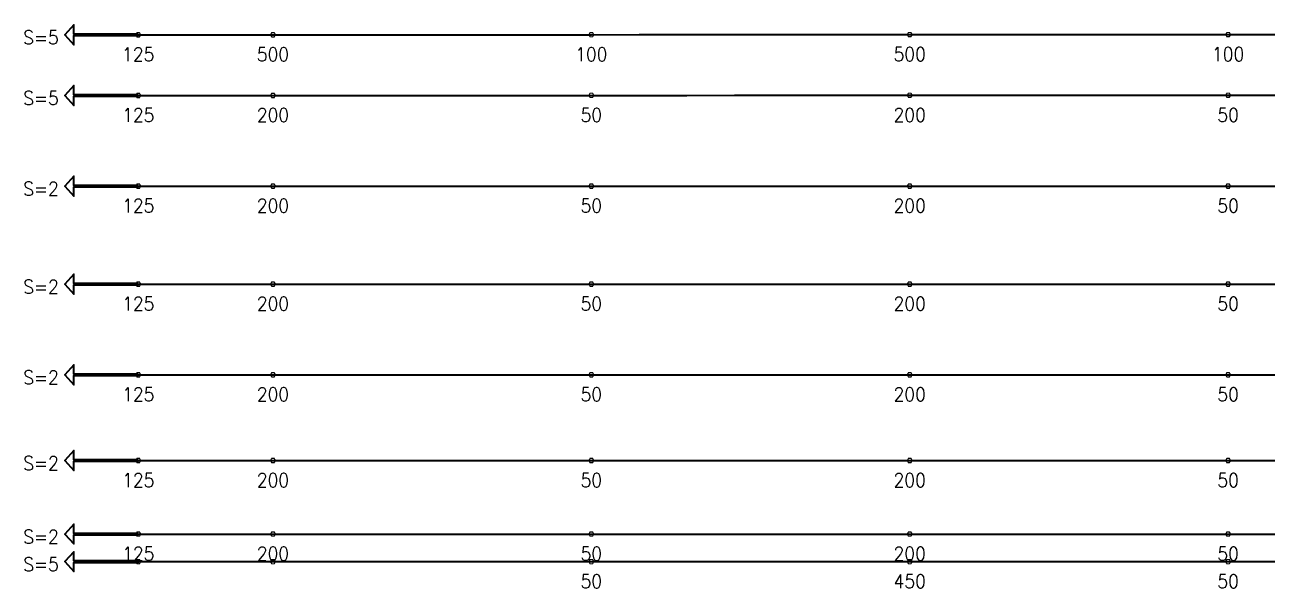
# Model space of a CAD drawing. Header units: millimetres. Extents: x 125183 to 591045, y -24154 to 44743.
# Drawn here: x 388598 to 408888, y 29217 to 38412 of the extents above; entities that cross this region are included whole.
import ezdxf

# ---------------------------------------------------------------- set-up
doc = ezdxf.new("R2010")
doc.units = ezdxf.units.MM
doc.layers.add('Current_plane_Column', color=7, linetype='Continuous', true_color=0x4b00ff)
doc.layers.add('NDC_S-TENDON', color=6, linetype='Continuous', lineweight=35)
doc.layers.add('NDC_S_ANNO', color=7, linetype='Continuous', lineweight=20)
doc.styles.get("Standard").update_dxf_attribs({"font": 'arial.ttf'})

# ---------------------------------------------------------------- blocks, each defined once
blk = doc.blocks.new('TDX')
at = {"layer": 'NDC_S-TENDON', "linetype": 'Continuous'}
for points, elevation in [([(7849, 28762), (6799, 28762), (6799, 28912), (6649, 28750), (6799, 28588), (6799, 28738), (7849, 28738)], -11), ([(7850, 27771), (6800, 27771), (6800, 27921), (6650, 27759), (6800, 27597), (6800, 27747), (7850, 27747)], 20)]:
    blk.add_lwpolyline(points, close=True, dxfattribs=dict(at, elevation=elevation))
for points, elevation in [([(7889, 28750, 20, 20, 0), (7869, 28784, 20, 20, 0), (7829, 28784, 20, 20, 0), (7809, 28750, 20, 20, 0), (7829, 28715, 20, 20, 0), (7869, 28715, 20, 20, 0)], -11), ([(7889, 28750, 20, 20, 0), (7869, 28784, 20, 20, 0), (7829, 28784, 20, 20, 0), (7809, 28750, 20, 20, 0), (7829, 28715, 20, 20, 0), (7869, 28715, 20, 20, 0)], -11), ([(10090, 28750, 20, 20, 0), (10070, 28785, 20, 20, 0), (10030, 28785, 20, 20, 0), (10010, 28750, 20, 20, 0), (10030, 28715, 20, 20, 0), (10070, 28715, 20, 20, 0)], 2900), ([(10090, 28750, 20, 20, 0), (10070, 28785, 20, 20, 0), (10030, 28785, 20, 20, 0), (10010, 28750, 20, 20, 0), (10030, 28715, 20, 20, 0), (10070, 28715, 20, 20, 0)], 2900), ([(10090, 28750, 20, 20, 0), (10070, 28785, 20, 20, 0), (10030, 28785, 20, 20, 0), (10010, 28750, 20, 20, 0), (10030, 28715, 20, 20, 0), (10070, 28715, 20, 20, 0)], 2900), ([(10090, 28750, 20, 20, 0), (10070, 28785, 20, 20, 0), (10030, 28785, 20, 20, 0), (10010, 28750, 20, 20, 0), (10030, 28715, 20, 20, 0), (10070, 28715, 20, 20, 0)], 2900), ([(15290, 28751, 20, 20, 0), (15270, 28786, 20, 20, 0), (15230, 28786, 20, 20, 0), (15210, 28751, 20, 20, 0), (15230, 28717, 20, 20, 0), (15270, 28717, 20, 20, 0)], 2500), ([(15290, 28751, 20, 20, 0), (15270, 28786, 20, 20, 0), (15230, 28786, 20, 20, 0), (15210, 28751, 20, 20, 0), (15230, 28717, 20, 20, 0), (15270, 28717, 20, 20, 0)], 2500), ([(20490, 28753, 20, 20, 0), (20470, 28787, 20, 20, 0), (20430, 28787, 20, 20, 0), (20410, 28753, 20, 20, 0), (20430, 28718, 20, 20, 0), (20470, 28718, 20, 20, 0)], 2900), ([(20490, 28753, 20, 20, 0), (20470, 28787, 20, 20, 0), (20430, 28787, 20, 20, 0), (20410, 28753, 20, 20, 0), (20430, 28718, 20, 20, 0), (20470, 28718, 20, 20, 0)], 2900), ([(20490, 28753, 20, 20, 0), (20470, 28787, 20, 20, 0), (20430, 28787, 20, 20, 0), (20410, 28753, 20, 20, 0), (20430, 28718, 20, 20, 0), (20470, 28718, 20, 20, 0)], 2900), ([(20490, 28753, 20, 20, 0), (20470, 28787, 20, 20, 0), (20430, 28787, 20, 20, 0), (20410, 28753, 20, 20, 0), (20430, 28718, 20, 20, 0), (20470, 28718, 20, 20, 0)], 2900), ([(25690, 28753, 20, 20, 0), (25670, 28787, 20, 20, 0), (25630, 28787, 20, 20, 0), (25610, 28753, 20, 20, 0), (25630, 28718, 20, 20, 0), (25670, 28718, 20, 20, 0)], 2500), ([(25690, 28753, 20, 20, 0), (25670, 28787, 20, 20, 0), (25630, 28787, 20, 20, 0), (25610, 28753, 20, 20, 0), (25630, 28718, 20, 20, 0), (25670, 28718, 20, 20, 0)], 2500), ([(7890, 27759, 20, 20, 0), (7870, 27794, 20, 20, 0), (7830, 27794, 20, 20, 0), (7810, 27759, 20, 20, 0), (7830, 27725, 20, 20, 0), (7870, 27725, 20, 20, 0)], 20), ([(7890, 27759, 20, 20, 0), (7870, 27794, 20, 20, 0), (7830, 27794, 20, 20, 0), (7810, 27759, 20, 20, 0), (7830, 27725, 20, 20, 0), (7870, 27725, 20, 20, 0)], 20), ([(10090, 27760, 20, 20, 0), (10070, 27794, 20, 20, 0), (10030, 27794, 20, 20, 0), (10010, 27760, 20, 20, 0), (10030, 27725, 20, 20, 0), (10070, 27725, 20, 20, 0)], 2950), ([(10090, 27760, 20, 20, 0), (10070, 27794, 20, 20, 0), (10030, 27794, 20, 20, 0), (10010, 27760, 20, 20, 0), (10030, 27725, 20, 20, 0), (10070, 27725, 20, 20, 0)], 2950), ([(10090, 27760, 20, 20, 0), (10070, 27794, 20, 20, 0), (10030, 27794, 20, 20, 0), (10010, 27760, 20, 20, 0), (10030, 27725, 20, 20, 0), (10070, 27725, 20, 20, 0)], 2950), ([(10090, 27760, 20, 20, 0), (10070, 27794, 20, 20, 0), (10030, 27794, 20, 20, 0), (10010, 27760, 20, 20, 0), (10030, 27725, 20, 20, 0), (10070, 27725, 20, 20, 0)], 2950), ([(15290, 27761, 20, 20, 0), (15270, 27796, 20, 20, 0), (15230, 27796, 20, 20, 0), (15210, 27761, 20, 20, 0), (15230, 27726, 20, 20, 0), (15270, 27726, 20, 20, 0)], 2800), ([(15290, 27761, 20, 20, 0), (15270, 27796, 20, 20, 0), (15230, 27796, 20, 20, 0), (15210, 27761, 20, 20, 0), (15230, 27726, 20, 20, 0), (15270, 27726, 20, 20, 0)], 2800), ([(20490, 27762, 20, 20, 0), (20470, 27797, 20, 20, 0), (20430, 27797, 20, 20, 0), (20410, 27762, 20, 20, 0), (20430, 27728, 20, 20, 0), (20470, 27728, 20, 20, 0)], 2950), ([(20490, 27762, 20, 20, 0), (20470, 27797, 20, 20, 0), (20430, 27797, 20, 20, 0), (20410, 27762, 20, 20, 0), (20430, 27728, 20, 20, 0), (20470, 27728, 20, 20, 0)], 2950), ([(20490, 27762, 20, 20, 0), (20470, 27797, 20, 20, 0), (20430, 27797, 20, 20, 0), (20410, 27762, 20, 20, 0), (20430, 27728, 20, 20, 0), (20470, 27728, 20, 20, 0)], 2950), ([(20490, 27762, 20, 20, 0), (20470, 27797, 20, 20, 0), (20430, 27797, 20, 20, 0), (20410, 27762, 20, 20, 0), (20430, 27728, 20, 20, 0), (20470, 27728, 20, 20, 0)], 2950), ([(25690, 27762, 20, 20, 0), (25670, 27797, 20, 20, 0), (25630, 27797, 20, 20, 0), (25610, 27762, 20, 20, 0), (25630, 27728, 20, 20, 0), (25670, 27728, 20, 20, 0)], 2800), ([(25690, 27762, 20, 20, 0), (25670, 27797, 20, 20, 0), (25630, 27797, 20, 20, 0), (25610, 27762, 20, 20, 0), (25630, 27728, 20, 20, 0), (25670, 27728, 20, 20, 0)], 2800), ([(10090, 26280, 20, 20, 0), (10070, 26315, 20, 20, 0), (10030, 26315, 20, 20, 0), (10010, 26280, 20, 20, 0), (10030, 26245, 20, 20, 0), (10070, 26245, 20, 20, 0)], 2950), ([(10090, 26280, 20, 20, 0), (10070, 26315, 20, 20, 0), (10030, 26315, 20, 20, 0), (10010, 26280, 20, 20, 0), (10030, 26245, 20, 20, 0), (10070, 26245, 20, 20, 0)], 2950), ([(10090, 26280, 20, 20, 0), (10070, 26315, 20, 20, 0), (10030, 26315, 20, 20, 0), (10010, 26280, 20, 20, 0), (10030, 26245, 20, 20, 0), (10070, 26245, 20, 20, 0)], 2950), ([(10090, 26280, 20, 20, 0), (10070, 26315, 20, 20, 0), (10030, 26315, 20, 20, 0), (10010, 26280, 20, 20, 0), (10030, 26245, 20, 20, 0), (10070, 26245, 20, 20, 0)], 2950), ([(15290, 26280, 20, 20, 0), (15270, 26315, 20, 20, 0), (15230, 26315, 20, 20, 0), (15210, 26280, 20, 20, 0), (15230, 26245, 20, 20, 0), (15270, 26245, 20, 20, 0)], 2800), ([(15290, 26280, 20, 20, 0), (15270, 26315, 20, 20, 0), (15230, 26315, 20, 20, 0), (15210, 26280, 20, 20, 0), (15230, 26245, 20, 20, 0), (15270, 26245, 20, 20, 0)], 2800), ([(20490, 26280, 20, 20, 0), (20470, 26315, 20, 20, 0), (20430, 26315, 20, 20, 0), (20410, 26280, 20, 20, 0), (20430, 26245, 20, 20, 0), (20470, 26245, 20, 20, 0)], 2950), ([(20490, 26280, 20, 20, 0), (20470, 26315, 20, 20, 0), (20430, 26315, 20, 20, 0), (20410, 26280, 20, 20, 0), (20430, 26245, 20, 20, 0), (20470, 26245, 20, 20, 0)], 2950), ([(20490, 26280, 20, 20, 0), (20470, 26315, 20, 20, 0), (20430, 26315, 20, 20, 0), (20410, 26280, 20, 20, 0), (20430, 26245, 20, 20, 0), (20470, 26245, 20, 20, 0)], 2950), ([(20490, 26280, 20, 20, 0), (20470, 26315, 20, 20, 0), (20430, 26315, 20, 20, 0), (20410, 26280, 20, 20, 0), (20430, 26245, 20, 20, 0), (20470, 26245, 20, 20, 0)], 2950), ([(25690, 26280, 20, 20, 0), (25670, 26315, 20, 20, 0), (25630, 26315, 20, 20, 0), (25610, 26280, 20, 20, 0), (25630, 26245, 20, 20, 0), (25670, 26245, 20, 20, 0)], 2800), ([(25690, 26280, 20, 20, 0), (25670, 26315, 20, 20, 0), (25630, 26315, 20, 20, 0), (25610, 26280, 20, 20, 0), (25630, 26245, 20, 20, 0), (25670, 26245, 20, 20, 0)], 2800), ([(10090, 24680, 20, 20, 0), (10070, 24715, 20, 20, 0), (10030, 24715, 20, 20, 0), (10010, 24680, 20, 20, 0), (10030, 24645, 20, 20, 0), (10070, 24645, 20, 20, 0)], 2950), ([(10090, 24680, 20, 20, 0), (10070, 24715, 20, 20, 0), (10030, 24715, 20, 20, 0), (10010, 24680, 20, 20, 0), (10030, 24645, 20, 20, 0), (10070, 24645, 20, 20, 0)], 2950), ([(10090, 24680, 20, 20, 0), (10070, 24715, 20, 20, 0), (10030, 24715, 20, 20, 0), (10010, 24680, 20, 20, 0), (10030, 24645, 20, 20, 0), (10070, 24645, 20, 20, 0)], 2950), ([(10090, 24680, 20, 20, 0), (10070, 24715, 20, 20, 0), (10030, 24715, 20, 20, 0), (10010, 24680, 20, 20, 0), (10030, 24645, 20, 20, 0), (10070, 24645, 20, 20, 0)], 2950), ([(15290, 24680, 20, 20, 0), (15270, 24715, 20, 20, 0), (15230, 24715, 20, 20, 0), (15210, 24680, 20, 20, 0), (15230, 24645, 20, 20, 0), (15270, 24645, 20, 20, 0)], 2800), ([(15290, 24680, 20, 20, 0), (15270, 24715, 20, 20, 0), (15230, 24715, 20, 20, 0), (15210, 24680, 20, 20, 0), (15230, 24645, 20, 20, 0), (15270, 24645, 20, 20, 0)], 2800), ([(20490, 24680, 20, 20, 0), (20470, 24715, 20, 20, 0), (20430, 24715, 20, 20, 0), (20410, 24680, 20, 20, 0), (20430, 24645, 20, 20, 0), (20470, 24645, 20, 20, 0)], 2950), ([(20490, 24680, 20, 20, 0), (20470, 24715, 20, 20, 0), (20430, 24715, 20, 20, 0), (20410, 24680, 20, 20, 0), (20430, 24645, 20, 20, 0), (20470, 24645, 20, 20, 0)], 2950), ([(20490, 24680, 20, 20, 0), (20470, 24715, 20, 20, 0), (20430, 24715, 20, 20, 0), (20410, 24680, 20, 20, 0), (20430, 24645, 20, 20, 0), (20470, 24645, 20, 20, 0)], 2950), ([(20490, 24680, 20, 20, 0), (20470, 24715, 20, 20, 0), (20430, 24715, 20, 20, 0), (20410, 24680, 20, 20, 0), (20430, 24645, 20, 20, 0), (20470, 24645, 20, 20, 0)], 2950), ([(25690, 24680, 20, 20, 0), (25670, 24715, 20, 20, 0), (25630, 24715, 20, 20, 0), (25610, 24680, 20, 20, 0), (25630, 24645, 20, 20, 0), (25670, 24645, 20, 20, 0)], 2800), ([(25690, 24680, 20, 20, 0), (25670, 24715, 20, 20, 0), (25630, 24715, 20, 20, 0), (25610, 24680, 20, 20, 0), (25630, 24645, 20, 20, 0), (25670, 24645, 20, 20, 0)], 2800), ([(10090, 23200, 20, 20, 0), (10070, 23235, 20, 20, 0), (10030, 23235, 20, 20, 0), (10010, 23200, 20, 20, 0), (10030, 23165, 20, 20, 0), (10070, 23165, 20, 20, 0)], 2950), ([(10090, 23200, 20, 20, 0), (10070, 23235, 20, 20, 0), (10030, 23235, 20, 20, 0), (10010, 23200, 20, 20, 0), (10030, 23165, 20, 20, 0), (10070, 23165, 20, 20, 0)], 2950), ([(10090, 23200, 20, 20, 0), (10070, 23235, 20, 20, 0), (10030, 23235, 20, 20, 0), (10010, 23200, 20, 20, 0), (10030, 23165, 20, 20, 0), (10070, 23165, 20, 20, 0)], 2950), ([(10090, 23200, 20, 20, 0), (10070, 23235, 20, 20, 0), (10030, 23235, 20, 20, 0), (10010, 23200, 20, 20, 0), (10030, 23165, 20, 20, 0), (10070, 23165, 20, 20, 0)], 2950), ([(15290, 23200, 20, 20, 0), (15270, 23235, 20, 20, 0), (15230, 23235, 20, 20, 0), (15210, 23200, 20, 20, 0), (15230, 23165, 20, 20, 0), (15270, 23165, 20, 20, 0)], 2800), ([(15290, 23200, 20, 20, 0), (15270, 23235, 20, 20, 0), (15230, 23235, 20, 20, 0), (15210, 23200, 20, 20, 0), (15230, 23165, 20, 20, 0), (15270, 23165, 20, 20, 0)], 2800), ([(20490, 23200, 20, 20, 0), (20470, 23235, 20, 20, 0), (20430, 23235, 20, 20, 0), (20410, 23200, 20, 20, 0), (20430, 23165, 20, 20, 0), (20470, 23165, 20, 20, 0)], 2950), ([(20490, 23200, 20, 20, 0), (20470, 23235, 20, 20, 0), (20430, 23235, 20, 20, 0), (20410, 23200, 20, 20, 0), (20430, 23165, 20, 20, 0), (20470, 23165, 20, 20, 0)], 2950), ([(20490, 23200, 20, 20, 0), (20470, 23235, 20, 20, 0), (20430, 23235, 20, 20, 0), (20410, 23200, 20, 20, 0), (20430, 23165, 20, 20, 0), (20470, 23165, 20, 20, 0)], 2950), ([(20490, 23200, 20, 20, 0), (20470, 23235, 20, 20, 0), (20430, 23235, 20, 20, 0), (20410, 23200, 20, 20, 0), (20430, 23165, 20, 20, 0), (20470, 23165, 20, 20, 0)], 2950), ([(25690, 23200, 20, 20, 0), (25670, 23235, 20, 20, 0), (25630, 23235, 20, 20, 0), (25610, 23200, 20, 20, 0), (25630, 23165, 20, 20, 0), (25670, 23165, 20, 20, 0)], 2800), ([(25690, 23200, 20, 20, 0), (25670, 23235, 20, 20, 0), (25630, 23235, 20, 20, 0), (25610, 23200, 20, 20, 0), (25630, 23165, 20, 20, 0), (25670, 23165, 20, 20, 0)], 2800), ([(10090, 21800, 20, 20, 0), (10070, 21835, 20, 20, 0), (10030, 21835, 20, 20, 0), (10010, 21800, 20, 20, 0), (10030, 21765, 20, 20, 0), (10070, 21765, 20, 20, 0)], 2950), ([(10090, 21800, 20, 20, 0), (10070, 21835, 20, 20, 0), (10030, 21835, 20, 20, 0), (10010, 21800, 20, 20, 0), (10030, 21765, 20, 20, 0), (10070, 21765, 20, 20, 0)], 2950), ([(10090, 21800, 20, 20, 0), (10070, 21835, 20, 20, 0), (10030, 21835, 20, 20, 0), (10010, 21800, 20, 20, 0), (10030, 21765, 20, 20, 0), (10070, 21765, 20, 20, 0)], 2950), ([(10090, 21800, 20, 20, 0), (10070, 21835, 20, 20, 0), (10030, 21835, 20, 20, 0), (10010, 21800, 20, 20, 0), (10030, 21765, 20, 20, 0), (10070, 21765, 20, 20, 0)], 2950), ([(15290, 21800, 20, 20, 0), (15270, 21835, 20, 20, 0), (15230, 21835, 20, 20, 0), (15210, 21800, 20, 20, 0), (15230, 21765, 20, 20, 0), (15270, 21765, 20, 20, 0)], 2800), ([(15290, 21800, 20, 20, 0), (15270, 21835, 20, 20, 0), (15230, 21835, 20, 20, 0), (15210, 21800, 20, 20, 0), (15230, 21765, 20, 20, 0), (15270, 21765, 20, 20, 0)], 2800), ([(20490, 21800, 20, 20, 0), (20470, 21835, 20, 20, 0), (20430, 21835, 20, 20, 0), (20410, 21800, 20, 20, 0), (20430, 21765, 20, 20, 0), (20470, 21765, 20, 20, 0)], 2950), ([(20490, 21800, 20, 20, 0), (20470, 21835, 20, 20, 0), (20430, 21835, 20, 20, 0), (20410, 21800, 20, 20, 0), (20430, 21765, 20, 20, 0), (20470, 21765, 20, 20, 0)], 2950), ([(20490, 21800, 20, 20, 0), (20470, 21835, 20, 20, 0), (20430, 21835, 20, 20, 0), (20410, 21800, 20, 20, 0), (20430, 21765, 20, 20, 0), (20470, 21765, 20, 20, 0)], 2950), ([(20490, 21800, 20, 20, 0), (20470, 21835, 20, 20, 0), (20430, 21835, 20, 20, 0), (20410, 21800, 20, 20, 0), (20430, 21765, 20, 20, 0), (20470, 21765, 20, 20, 0)], 2950), ([(25690, 21800, 20, 20, 0), (25670, 21835, 20, 20, 0), (25630, 21835, 20, 20, 0), (25610, 21800, 20, 20, 0), (25630, 21765, 20, 20, 0), (25670, 21765, 20, 20, 0)], 2800), ([(25690, 21800, 20, 20, 0), (25670, 21835, 20, 20, 0), (25630, 21835, 20, 20, 0), (25610, 21800, 20, 20, 0), (25630, 21765, 20, 20, 0), (25670, 21765, 20, 20, 0)], 2800), ([(10090, 20600, 20, 20, 0), (10070, 20635, 20, 20, 0), (10030, 20635, 20, 20, 0), (10010, 20600, 20, 20, 0), (10030, 20565, 20, 20, 0), (10070, 20565, 20, 20, 0)], 2950), ([(10090, 20600, 20, 20, 0), (10070, 20635, 20, 20, 0), (10030, 20635, 20, 20, 0), (10010, 20600, 20, 20, 0), (10030, 20565, 20, 20, 0), (10070, 20565, 20, 20, 0)], 2950), ([(10090, 20600, 20, 20, 0), (10070, 20635, 20, 20, 0), (10030, 20635, 20, 20, 0), (10010, 20600, 20, 20, 0), (10030, 20565, 20, 20, 0), (10070, 20565, 20, 20, 0)], 2950), ([(10090, 20600, 20, 20, 0), (10070, 20635, 20, 20, 0), (10030, 20635, 20, 20, 0), (10010, 20600, 20, 20, 0), (10030, 20565, 20, 20, 0), (10070, 20565, 20, 20, 0)], 2950), ([(15290, 20600, 20, 20, 0), (15270, 20635, 20, 20, 0), (15230, 20635, 20, 20, 0), (15210, 20600, 20, 20, 0), (15230, 20565, 20, 20, 0), (15270, 20565, 20, 20, 0)], 2800), ([(15290, 20600, 20, 20, 0), (15270, 20635, 20, 20, 0), (15230, 20635, 20, 20, 0), (15210, 20600, 20, 20, 0), (15230, 20565, 20, 20, 0), (15270, 20565, 20, 20, 0)], 2800), ([(20490, 20600, 20, 20, 0), (20470, 20635, 20, 20, 0), (20430, 20635, 20, 20, 0), (20410, 20600, 20, 20, 0), (20430, 20565, 20, 20, 0), (20470, 20565, 20, 20, 0)], 2950), ([(20490, 20600, 20, 20, 0), (20470, 20635, 20, 20, 0), (20430, 20635, 20, 20, 0), (20410, 20600, 20, 20, 0), (20430, 20565, 20, 20, 0), (20470, 20565, 20, 20, 0)], 2950), ([(20490, 20600, 20, 20, 0), (20470, 20635, 20, 20, 0), (20430, 20635, 20, 20, 0), (20410, 20600, 20, 20, 0), (20430, 20565, 20, 20, 0), (20470, 20565, 20, 20, 0)], 2950), ([(20490, 20600, 20, 20, 0), (20470, 20635, 20, 20, 0), (20430, 20635, 20, 20, 0), (20410, 20600, 20, 20, 0), (20430, 20565, 20, 20, 0), (20470, 20565, 20, 20, 0)], 2950), ([(25690, 20600, 20, 20, 0), (25670, 20635, 20, 20, 0), (25630, 20635, 20, 20, 0), (25610, 20600, 20, 20, 0), (25630, 20565, 20, 20, 0), (25670, 20565, 20, 20, 0)], 2800), ([(25690, 20600, 20, 20, 0), (25670, 20635, 20, 20, 0), (25630, 20635, 20, 20, 0), (25610, 20600, 20, 20, 0), (25630, 20565, 20, 20, 0), (25670, 20565, 20, 20, 0)], 2800), ([(10090, 20150, 20, 20, 0), (10070, 20185, 20, 20, 0), (10030, 20185, 20, 20, 0), (10010, 20150, 20, 20, 0), (10030, 20115, 20, 20, 0), (10070, 20115, 20, 20, 0)], 2950), ([(10090, 20150, 20, 20, 0), (10070, 20185, 20, 20, 0), (10030, 20185, 20, 20, 0), (10010, 20150, 20, 20, 0), (10030, 20115, 20, 20, 0), (10070, 20115, 20, 20, 0)], 2950), ([(10090, 20150, 20, 20, 0), (10070, 20185, 20, 20, 0), (10030, 20185, 20, 20, 0), (10010, 20150, 20, 20, 0), (10030, 20115, 20, 20, 0), (10070, 20115, 20, 20, 0)], 2950), ([(10090, 20150, 20, 20, 0), (10070, 20185, 20, 20, 0), (10030, 20185, 20, 20, 0), (10010, 20150, 20, 20, 0), (10030, 20115, 20, 20, 0), (10070, 20115, 20, 20, 0)], 2950), ([(15290, 20150, 20, 20, 0), (15270, 20185, 20, 20, 0), (15230, 20185, 20, 20, 0), (15210, 20150, 20, 20, 0), (15230, 20115, 20, 20, 0), (15270, 20115, 20, 20, 0)], 2550), ([(15290, 20150, 20, 20, 0), (15270, 20185, 20, 20, 0), (15230, 20185, 20, 20, 0), (15210, 20150, 20, 20, 0), (15230, 20115, 20, 20, 0), (15270, 20115, 20, 20, 0)], 2550), ([(20490, 20150, 20, 20, 0), (20470, 20185, 20, 20, 0), (20430, 20185, 20, 20, 0), (20410, 20150, 20, 20, 0), (20430, 20115, 20, 20, 0), (20470, 20115, 20, 20, 0)], 2950), ([(20490, 20150, 20, 20, 0), (20470, 20185, 20, 20, 0), (20430, 20185, 20, 20, 0), (20410, 20150, 20, 20, 0), (20430, 20115, 20, 20, 0), (20470, 20115, 20, 20, 0)], 2950), ([(20490, 20150, 20, 20, 0), (20470, 20185, 20, 20, 0), (20430, 20185, 20, 20, 0), (20410, 20150, 20, 20, 0), (20430, 20115, 20, 20, 0), (20470, 20115, 20, 20, 0)], 2950), ([(20490, 20150, 20, 20, 0), (20470, 20185, 20, 20, 0), (20430, 20185, 20, 20, 0), (20410, 20150, 20, 20, 0), (20430, 20115, 20, 20, 0), (20470, 20115, 20, 20, 0)], 2950), ([(25690, 20150, 20, 20, 0), (25670, 20185, 20, 20, 0), (25630, 20185, 20, 20, 0), (25610, 20150, 20, 20, 0), (25630, 20115, 20, 20, 0), (25670, 20115, 20, 20, 0)], 2550), ([(25690, 20150, 20, 20, 0), (25670, 20185, 20, 20, 0), (25630, 20185, 20, 20, 0), (25610, 20150, 20, 20, 0), (25630, 20115, 20, 20, 0), (25670, 20115, 20, 20, 0)], 2550)]:
    blk.add_lwpolyline(points, format="xyseb", close=True, dxfattribs=dict(at, elevation=elevation))
for points in [[(7850, 26292), (6800, 26292), (6800, 26442), (6650, 26280), (6800, 26118), (6800, 26268), (7850, 26268)], [(7850, 24692), (6800, 24692), (6800, 24842), (6650, 24680), (6800, 24518), (6800, 24668), (7850, 24668)], [(7850, 23212), (6800, 23212), (6800, 23362), (6650, 23200), (6800, 23038), (6800, 23188), (7850, 23188)], [(7850, 21812), (6800, 21812), (6800, 21962), (6650, 21800), (6800, 21638), (6800, 21788), (7850, 21788)], [(7850, 20612), (6800, 20612), (6800, 20762), (6650, 20600), (6800, 20438), (6800, 20588), (7850, 20588)], [(7850, 20162), (6800, 20162), (6800, 20312), (6650, 20150), (6800, 19988), (6800, 20138), (7850, 20138)]]:
    blk.add_lwpolyline(points, close=True, dxfattribs=at)
for points in [[(7890, 26280, 20, 20, 0), (7870, 26315, 20, 20, 0), (7830, 26315, 20, 20, 0), (7810, 26280, 20, 20, 0), (7830, 26245, 20, 20, 0), (7870, 26245, 20, 20, 0)], [(7890, 26280, 20, 20, 0), (7870, 26315, 20, 20, 0), (7830, 26315, 20, 20, 0), (7810, 26280, 20, 20, 0), (7830, 26245, 20, 20, 0), (7870, 26245, 20, 20, 0)], [(7890, 24680, 20, 20, 0), (7870, 24715, 20, 20, 0), (7830, 24715, 20, 20, 0), (7810, 24680, 20, 20, 0), (7830, 24645, 20, 20, 0), (7870, 24645, 20, 20, 0)], [(7890, 24680, 20, 20, 0), (7870, 24715, 20, 20, 0), (7830, 24715, 20, 20, 0), (7810, 24680, 20, 20, 0), (7830, 24645, 20, 20, 0), (7870, 24645, 20, 20, 0)], [(7890, 23200, 20, 20, 0), (7870, 23235, 20, 20, 0), (7830, 23235, 20, 20, 0), (7810, 23200, 20, 20, 0), (7830, 23165, 20, 20, 0), (7870, 23165, 20, 20, 0)], [(7890, 23200, 20, 20, 0), (7870, 23235, 20, 20, 0), (7830, 23235, 20, 20, 0), (7810, 23200, 20, 20, 0), (7830, 23165, 20, 20, 0), (7870, 23165, 20, 20, 0)], [(7890, 21800, 20, 20, 0), (7870, 21835, 20, 20, 0), (7830, 21835, 20, 20, 0), (7810, 21800, 20, 20, 0), (7830, 21765, 20, 20, 0), (7870, 21765, 20, 20, 0)], [(7890, 21800, 20, 20, 0), (7870, 21835, 20, 20, 0), (7830, 21835, 20, 20, 0), (7810, 21800, 20, 20, 0), (7830, 21765, 20, 20, 0), (7870, 21765, 20, 20, 0)], [(7890, 20600, 20, 20, 0), (7870, 20635, 20, 20, 0), (7830, 20635, 20, 20, 0), (7810, 20600, 20, 20, 0), (7830, 20565, 20, 20, 0), (7870, 20565, 20, 20, 0)], [(7890, 20600, 20, 20, 0), (7870, 20635, 20, 20, 0), (7830, 20635, 20, 20, 0), (7810, 20600, 20, 20, 0), (7830, 20565, 20, 20, 0), (7870, 20565, 20, 20, 0)], [(7890, 20150, 20, 20, 0), (7870, 20185, 20, 20, 0), (7830, 20185, 20, 20, 0), (7810, 20150, 20, 20, 0), (7830, 20115, 20, 20, 0), (7870, 20115, 20, 20, 0)], [(7890, 20150, 20, 20, 0), (7870, 20185, 20, 20, 0), (7830, 20185, 20, 20, 0), (7810, 20150, 20, 20, 0), (7830, 20115, 20, 20, 0), (7870, 20115, 20, 20, 0)]]:
    blk.add_lwpolyline(points, format="xyseb", close=True, dxfattribs=at)
for points in [[(7850, 28749, 2956), (10743, 28750, 2882), (11437, 28750, 2829), (12130, 28751, 2740), (12910, 28751, 2635), (13690, 28751, 2560), (14470, 28751, 2515), (15250, 28751, 2500), (16030, 28752, 2515), (16810, 28752, 2560), (17590, 28752, 2635), (18370, 28752, 2740), (19063, 28752, 2829), (19757, 28753, 2882), (20450, 28753, 2900)], [(20450, 28753, 2900), (21143, 28753, 2882), (21837, 28753, 2829), (22530, 28753, 2740), (23570, 28753, 2607), (24610, 28753, 2527), (25650, 28753, 2500), (26690, 28753, 2527), (27730, 28753, 2607), (28770, 28753, 2740), (29463, 28753, 2829), (30157, 28753, 2882), (30850, 28753, 2900)], [(7850, 27759, 2971), (10743, 27760, 2943), (11437, 27760, 2923), (12130, 27760, 2890), (12910, 27760, 2851), (13690, 27760, 2822), (14470, 27761, 2806), (15250, 27761, 2800), (16030, 27761, 2806), (16810, 27761, 2822), (17590, 27762, 2851), (18370, 27762, 2890), (19063, 27762, 2923), (19757, 27762, 2943), (20450, 27762, 2950)], [(20450, 27762, 2950), (21143, 27762, 2943), (21837, 27762, 2923), (22530, 27762, 2890), (23570, 27762, 2840), (24610, 27762, 2810), (25650, 27762, 2800), (26690, 27762, 2810), (27730, 27762, 2840), (28770, 27762, 2890), (29463, 27762, 2923), (30157, 27762, 2943), (30850, 27762, 2950)], [(7850, 26280, 2882), (8004, 26280, 2890), (8686, 26280, 2923), (9368, 26280, 2943), (10050, 26280, 2950)], [(10050, 26280, 2950), (10743, 26280, 2943), (11437, 26280, 2923), (12130, 26280, 2890), (13170, 26280, 2840), (14210, 26280, 2810), (15250, 26280, 2800), (16290, 26280, 2810), (17330, 26280, 2840), (18370, 26280, 2890), (19063, 26280, 2923), (19757, 26280, 2943), (20450, 26280, 2950)], [(20450, 26280, 2950), (21143, 26280, 2943), (21837, 26280, 2923), (22530, 26280, 2890), (23570, 26280, 2840), (24610, 26280, 2810), (25650, 26280, 2800), (26690, 26280, 2810), (27730, 26280, 2840), (28770, 26280, 2890), (29463, 26280, 2923), (30157, 26280, 2943), (30850, 26280, 2950)], [(7850, 24680, 2882), (8004, 24680, 2890), (8686, 24680, 2923), (9368, 24680, 2943), (10050, 24680, 2950)], [(10050, 24680, 2950), (10743, 24680, 2943), (11437, 24680, 2923), (12130, 24680, 2890), (13170, 24680, 2840), (14210, 24680, 2810), (15250, 24680, 2800), (16290, 24680, 2810), (17330, 24680, 2840), (18370, 24680, 2890), (19063, 24680, 2923), (19757, 24680, 2943), (20450, 24680, 2950)], [(20450, 24680, 2950), (21143, 24680, 2943), (21837, 24680, 2923), (22530, 24680, 2890), (23570, 24680, 2840), (24610, 24680, 2810), (25650, 24680, 2800), (26690, 24680, 2810), (27730, 24680, 2840), (28770, 24680, 2890), (29463, 24680, 2923), (30157, 24680, 2943), (30850, 24680, 2950)], [(7850, 23200, 2882), (8004, 23200, 2890), (8686, 23200, 2923), (9368, 23200, 2943), (10050, 23200, 2950)], [(10050, 23200, 2950), (10743, 23200, 2943), (11437, 23200, 2923), (12130, 23200, 2890), (13170, 23200, 2840), (14210, 23200, 2810), (15250, 23200, 2800), (16290, 23200, 2810), (17330, 23200, 2840), (18370, 23200, 2890), (19063, 23200, 2923), (19757, 23200, 2943), (20450, 23200, 2950)], [(20450, 23200, 2950), (21143, 23200, 2943), (21837, 23200, 2923), (22530, 23200, 2890), (23570, 23200, 2840), (24610, 23200, 2810), (25650, 23200, 2800), (26690, 23200, 2810), (27730, 23200, 2840), (28770, 23200, 2890), (29463, 23200, 2923), (30157, 23200, 2943), (30850, 23200, 2950)], [(7850, 21800, 2882), (8004, 21800, 2890), (8686, 21800, 2923), (9368, 21800, 2943), (10050, 21800, 2950)], [(10050, 21800, 2950), (10743, 21800, 2943), (11437, 21800, 2923), (12130, 21800, 2890), (13170, 21800, 2840), (14210, 21800, 2810), (15250, 21800, 2800), (16290, 21800, 2810), (17330, 21800, 2840), (18370, 21800, 2890), (19063, 21800, 2923), (19757, 21800, 2943), (20450, 21800, 2950)], [(20450, 21800, 2950), (21143, 21800, 2943), (21837, 21800, 2923), (22530, 21800, 2890), (23570, 21800, 2840), (24610, 21800, 2810), (25650, 21800, 2800), (26690, 21800, 2810), (27730, 21800, 2840), (28770, 21800, 2890), (29463, 21800, 2923), (30157, 21800, 2943), (30850, 21800, 2950)], [(7850, 20600, 2882), (8004, 20600, 2890), (8686, 20600, 2923), (9368, 20600, 2943), (10050, 20600, 2950)], [(10050, 20600, 2950), (10743, 20600, 2943), (11437, 20600, 2923), (12130, 20600, 2890), (13170, 20600, 2840), (14210, 20600, 2810), (15250, 20600, 2800), (16290, 20600, 2810), (17330, 20600, 2840), (18370, 20600, 2890), (19063, 20600, 2923), (19757, 20600, 2943), (20450, 20600, 2950)], [(20450, 20600, 2950), (21143, 20600, 2943), (21837, 20600, 2923), (22530, 20600, 2890), (23570, 20600, 2840), (24610, 20600, 2810), (25650, 20600, 2800), (26690, 20600, 2810), (27730, 20600, 2840), (28770, 20600, 2890), (29463, 20600, 2923), (30157, 20600, 2943), (30850, 20600, 2950)], [(7850, 20150, 2769), (8004, 20150, 2790), (8686, 20150, 2879), (9368, 20150, 2932), (10050, 20150, 2950)], [(10050, 20150, 2950), (10743, 20150, 2932), (11437, 20150, 2879), (12130, 20150, 2790), (13170, 20150, 2657), (14210, 20150, 2577), (15250, 20150, 2550), (16290, 20150, 2577), (17330, 20150, 2657), (18370, 20150, 2790), (19063, 20150, 2879), (19757, 20150, 2932), (20450, 20150, 2950)], [(20450, 20150, 2950), (21143, 20150, 2932), (21837, 20150, 2879), (22530, 20150, 2790), (23570, 20150, 2657), (24610, 20150, 2577), (25650, 20150, 2550), (26690, 20150, 2577), (27730, 20150, 2657), (28770, 20150, 2790), (29463, 20150, 2879), (30157, 20150, 2932), (30850, 20150, 2950)]]:
    blk.add_polyline3d(points, dxfattribs=at)
at = {"layer": 'NDC_S_ANNO', "linetype": 'Continuous', "char_height": 225, "attachment_point": 5, "line_spacing_factor": 0.75}
for s, insert in [('{\\Fstandard|c0;S=5}', (6261, 28707, 114)), ('\\FSTANDARD.shx;125', (7849, 28430, -11)), ('\\FSTANDARD.shx;500', (20450, 28433, 2900)), ('\\FSTANDARD.shx;100', (25650, 28433, 2500)), ('{\\Fstandard|c0;S=5}', (6262, 27717, 145)), ('\\FSTANDARD.shx;125', (7850, 27439, 20)), ('\\FSTANDARD.shx;200', (20450, 27442, 2950)), ('\\FSTANDARD.shx;50', (25650, 27442, 2800)), ('\\FSTANDARD.shx;S=2', (6262, 26237, 125)), ('\\FSTANDARD.shx;125', (7850, 25960)), ('\\FSTANDARD.shx;200', (10050, 25960, 2950)), ('\\FSTANDARD.shx;50', (15250, 25960, 2800)), ('\\FSTANDARD.shx;200', (20450, 25960, 2950)), ('\\FSTANDARD.shx;50', (25650, 25960, 2800)), ('\\FSTANDARD.shx;S=2', (6262, 24637, 125)), ('\\FSTANDARD.shx;125', (7850, 24360)), ('\\FSTANDARD.shx;200', (10050, 24360, 2950)), ('\\FSTANDARD.shx;50', (15250, 24360, 2800)), ('\\FSTANDARD.shx;200', (20450, 24360, 2950)), ('\\FSTANDARD.shx;50', (25650, 24360, 2800)), ('\\FSTANDARD.shx;S=2', (6262, 23157, 125)), ('\\FSTANDARD.shx;125', (7850, 22880)), ('\\FSTANDARD.shx;200', (10050, 22880, 2950)), ('\\FSTANDARD.shx;50', (15250, 22880, 2800)), ('\\FSTANDARD.shx;200', (20450, 22880, 2950)), ('\\FSTANDARD.shx;50', (25650, 22880, 2800)), ('\\FSTANDARD.shx;S=2', (6262, 21757, 125)), ('\\FSTANDARD.shx;125', (7850, 21480)), ('\\FSTANDARD.shx;200', (10050, 21480, 2950)), ('\\FSTANDARD.shx;50', (15250, 21480, 2800)), ('\\FSTANDARD.shx;200', (20450, 21480, 2950)), ('\\FSTANDARD.shx;50', (25650, 21480, 2800)), ('\\FSTANDARD.shx;S=2', (6262, 20557, 125)), ('\\FSTANDARD.shx;125', (7850, 20280)), ('\\FSTANDARD.shx;200', (10050, 20280, 2950)), ('\\FSTANDARD.shx;50', (15250, 20280, 2800)), ('\\FSTANDARD.shx;200', (20450, 20280, 2950)), ('\\FSTANDARD.shx;50', (25650, 20280, 2800)), ('\\FSTANDARD.shx;S=5', (6262, 20107, 125)), ('\\FSTANDARD.shx;50', (15250, 19830, 2550)), ('\\FSTANDARD.shx;450', (20450, 19830, 2950)), ('\\FSTANDARD.shx;50', (25650, 19830, 2550))]:
    blk.add_mtext(s, dxfattribs=dict(at, insert=insert))
at = {"layer": 'NDC_S_ANNO', "linetype": 'Continuous', "char_height": 225, "attachment_point": 5, "rotation": 0.0155, "line_spacing_factor": 0.75}
for s, insert in [('\\FSTANDARD.shx;500', (10050, 28430, 2900)), ('\\FSTANDARD.shx;100', (15250, 28431, 2500)), ('\\FSTANDARD.shx;200', (10050, 27440, 2950)), ('\\FSTANDARD.shx;50', (15250, 27441, 2800))]:
    blk.add_mtext(s, dxfattribs=dict(at, insert=insert))

msp = doc.modelspace()

# ---------------------------------------------------------------- block references
at = {"layer": 'Current_plane_Column'}
msp.add_blockref('TDX', (382600, 9500), dxfattribs=at)

doc.saveas('drawing.dxf')
